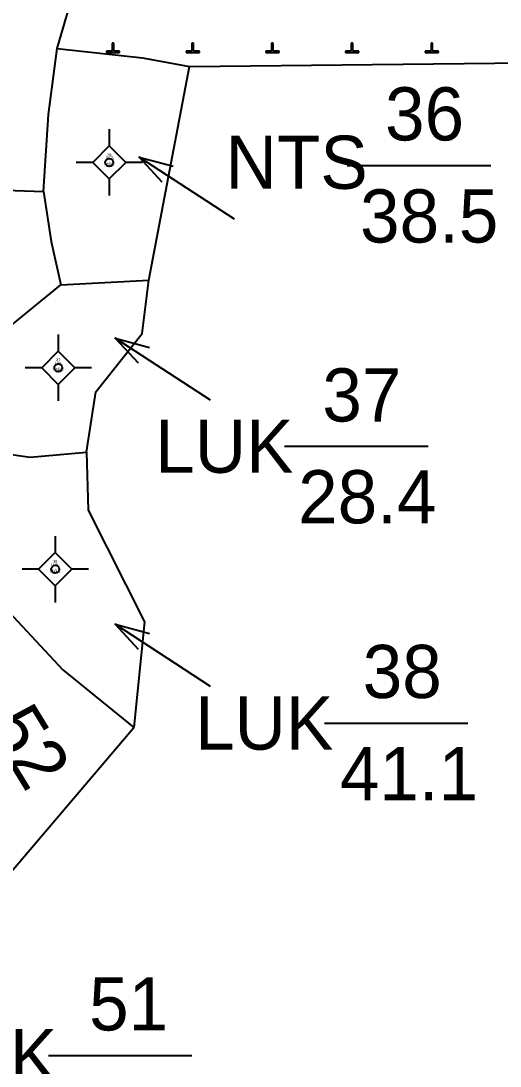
# Model space of a CAD drawing. Extents: x 550890 to 551618, y 1839259 to 1840146.
# Drawn here: x 551397.42 to 551415.46, y 1839830.76 to 1839870.06 of the extents above; entities that cross this region are included whole.
import ezdxf

# ---------------------------------------------------------------- set-up
doc = ezdxf.new("R2010")
doc.units = 0
for name, color, linetype in [('Level 10', 7, 'Continuous'), ('Level 11', 7, 'Continuous'), ('Level 13', 7, 'Continuous'), ('Level 14', 7, 'Continuous'), ('Level 15', 7, 'Continuous'), ('Level 19', 7, 'Continuous'), ('Level 2', 7, 'Continuous'), ('Level 31', 7, 'Continuous'), ('Level 4', 7, 'Continuous')]:
    doc.layers.add(name, color=color, linetype=linetype)

# ---------------------------------------------------------------- blocks, each defined once
blk = doc.blocks.new('A$C43B')
at = {"layer": 'Level 14'}
blk.add_line((3.93, 1.69), (2.68, 1.49), dxfattribs=at)
blk.add_lwpolyline([(0, 0), (3.93, 1.69), (2.93, 0.81)], dxfattribs=at)
blk = doc.blocks.new('A$C522')
at = {"layer": 'Level 14', "rotation": 27.754325478161473}
blk.add_blockref('A$C43B', (0, 0), dxfattribs=at)

msp = doc.modelspace()

# ---------------------------------------------------------------- linework, layer by layer
at = {"layer": 'Level 10'}
for p, q in [((551403.77, 1839868.35), (551536.48, 1839869.75)), ((551396.58, 1839858.24), (551398.93, 1839860.14)), ((551395.24, 1839835.93), (551401.67, 1839843.49))]:
    msp.add_line(p, q, dxfattribs=at)
for points in [[(551399.89, 1839853.85), (551400.25, 1839856.12), (551401.99, 1839858.31), (551402.24, 1839860.31)], [(551395.81, 1839853.94), (551397.77, 1839853.66), (551399.89, 1839853.85)], [(551399.89, 1839853.85), (551399.96, 1839851.67), (551402.07, 1839847.47), (551401.67, 1839843.49)], [(551394.99, 1839850.94), (551396.44, 1839848.4), (551399, 1839845.66), (551401.67, 1839843.49)]]:
    msp.add_lwpolyline(points, dxfattribs=at)
at = {"layer": 'Level 11'}
for p, q in [((551400.751, 1839865.995), (551400.751, 1839865.37)), ((551400.751, 1839865.37), (551400.126, 1839864.745)), ((551401.376, 1839864.745), (551400.751, 1839865.37)), ((551400.126, 1839864.745), (551399.501, 1839864.745)), ((551400.126, 1839864.745), (551400.751, 1839864.12)), ((551400.751, 1839864.12), (551401.376, 1839864.745)), ((551402.001, 1839864.745), (551401.376, 1839864.745)), ((551400.751, 1839864.12), (551400.751, 1839863.495)), ((551398.832, 1839858.273), (551398.832, 1839857.648)), ((551398.832, 1839857.648), (551398.207, 1839857.023)), ((551399.457, 1839857.023), (551398.832, 1839857.648)), ((551398.207, 1839857.023), (551397.582, 1839857.023)), ((551398.207, 1839857.023), (551398.832, 1839856.398)), ((551398.832, 1839856.398), (551399.457, 1839857.023)), ((551400.082, 1839857.023), (551399.457, 1839857.023)), ((551398.832, 1839856.398), (551398.832, 1839855.773)), ((551398.716, 1839850.694), (551398.716, 1839850.069)), ((551398.716, 1839850.069), (551398.091, 1839849.444)), ((551399.341, 1839849.444), (551398.716, 1839850.069)), ((551398.091, 1839849.444), (551397.466, 1839849.444)), ((551398.091, 1839849.444), (551398.716, 1839848.819)), ((551398.716, 1839848.819), (551399.341, 1839849.444)), ((551399.966, 1839849.444), (551399.341, 1839849.444)), ((551398.716, 1839848.819), (551398.716, 1839848.194))]:
    msp.add_line(p, q, dxfattribs=at)
for centre in [(551400.751, 1839864.745), (551398.832, 1839857.023), (551398.715, 1839849.444)]:
    msp.add_circle(centre, 0.15, dxfattribs=at)
at = {"layer": 'Level 13'}
for p, q in [((551400.7, 1839864.61), (551400.7, 1839864.61)), ((551409.71, 1839864.63), (551415.11, 1839864.63)), ((551398.61, 1839857.01), (551398.61, 1839857.01)), ((551407.35, 1839854.07), (551412.75, 1839854.07)), ((551398.83, 1839848.75), (551398.83, 1839848.75)), ((551408.85, 1839843.66), (551414.25, 1839843.66)), ((551398.46, 1839831.16), (551403.86, 1839831.16))]:
    msp.add_line(p, q, dxfattribs=at)
at = {"layer": 'Level 19'}
for p, q in [((551400.92, 1839869.23), (551400.86, 1839869.23)), ((551400.86, 1839869.23), (551400.86, 1839868.93)), ((551400.92, 1839868.93), (551400.92, 1839869.23)), ((551403.92, 1839869.23), (551403.86, 1839869.23)), ((551403.86, 1839869.23), (551403.86, 1839868.93)), ((551403.92, 1839868.93), (551403.92, 1839869.23)), ((551406.92, 1839869.23), (551406.86, 1839869.23)), ((551406.86, 1839869.23), (551406.86, 1839868.93)), ((551406.92, 1839868.93), (551406.92, 1839869.23)), ((551409.92, 1839869.23), (551409.86, 1839869.23)), ((551409.86, 1839869.23), (551409.86, 1839868.93)), ((551409.92, 1839868.93), (551409.92, 1839869.23)), ((551412.92, 1839869.23), (551412.86, 1839869.23)), ((551412.86, 1839869.23), (551412.86, 1839868.93)), ((551412.92, 1839868.93), (551412.92, 1839869.23)), ((551400.86, 1839868.93), (551400.64, 1839868.93)), ((551400.64, 1839868.93), (551400.64, 1839868.88)), ((551400.64, 1839868.88), (551401.14, 1839868.88)), ((551401.14, 1839868.93), (551400.92, 1839868.93)), ((551401.14, 1839868.88), (551401.14, 1839868.93)), ((551403.86, 1839868.93), (551403.64, 1839868.93)), ((551403.64, 1839868.93), (551403.64, 1839868.88)), ((551403.64, 1839868.88), (551404.14, 1839868.88)), ((551404.14, 1839868.93), (551403.92, 1839868.93)), ((551404.14, 1839868.88), (551404.14, 1839868.93)), ((551406.86, 1839868.93), (551406.64, 1839868.93)), ((551406.64, 1839868.93), (551406.64, 1839868.88)), ((551406.64, 1839868.88), (551407.14, 1839868.88)), ((551407.14, 1839868.93), (551406.92, 1839868.93)), ((551407.14, 1839868.88), (551407.14, 1839868.93)), ((551409.86, 1839868.93), (551409.64, 1839868.93)), ((551409.64, 1839868.93), (551409.64, 1839868.88)), ((551409.64, 1839868.88), (551410.14, 1839868.88)), ((551410.14, 1839868.93), (551409.92, 1839868.93)), ((551410.14, 1839868.88), (551410.14, 1839868.93)), ((551412.86, 1839868.93), (551412.64, 1839868.93)), ((551412.64, 1839868.93), (551412.64, 1839868.88)), ((551412.64, 1839868.88), (551413.14, 1839868.88)), ((551413.14, 1839868.93), (551412.92, 1839868.93)), ((551413.14, 1839868.88), (551413.14, 1839868.93))]:
    msp.add_line(p, q, dxfattribs=at)
at = {"layer": 'Level 31'}
for p, q in [((551402.24, 1839860.31), (551403.77, 1839868.35)), ((551398.93, 1839860.14), (551402.24, 1839860.31))]:
    msp.add_line(p, q, dxfattribs=at)
for points in [[(551398.79, 1839869.03), (551399.94, 1839872.98), (551403.55, 1839890.61), (551405.63, 1839890.47), (551407.76, 1839903.16)], [(551398.28, 1839863.65), (551398.46, 1839866.54), (551398.79, 1839869.03)], [(551398.79, 1839869.03), (551402, 1839868.68), (551403.77, 1839868.35)], [(551379.94, 1839866.42), (551386.32, 1839866.48), (551395.77, 1839863.74), (551398.28, 1839863.65)], [(551398.28, 1839863.65), (551398.56, 1839861.77), (551398.93, 1839860.14)]]:
    msp.add_lwpolyline(points, dxfattribs=at)

# ---------------------------------------------------------------- block references
at = {"layer": 'Level 13', "rotation": 95.93076280030849}
for p in [(551405.46, 1839862.61), (551404.56, 1839855.8), (551404.56, 1839845.04)]:
    msp.add_blockref('A$C522', p, dxfattribs=at)

# ---------------------------------------------------------------- texts
at = {"layer": 'Level 13'}
for s, p in [('36', (551411.13, 1839865.57)), ('37', (551408.77, 1839855)), ('38', (551410.29, 1839844.6)), ('51', (551399.99, 1839832.1))]:
    msp.add_text(s, height=2, dxfattribs=at).set_placement(p)
msp.add_text('52', height=2, rotation=301.5312, dxfattribs=at).set_placement((551396.11, 1839843.53))
at = {"layer": 'Level 15'}
for s, p in [('BCS', (551400.63, 1839864.87)), ('36', (551400.68, 1839864.99)), ('Khối 2', (551400.56, 1839864.63)), ('.', (551400.74, 1839864.75)), ('37', (551398.75, 1839857.27)), ('Khối 2', (551398.64, 1839856.91)), ('LUK', (551398.69, 1839857.15)), ('.', (551398.82, 1839857.03)), ('Khối 2', (551398.52, 1839849.33)), ('LUK', (551398.57, 1839849.57)), ('38', (551398.64, 1839849.69)), ('.', (551398.7, 1839849.45))]:
    msp.add_text(s, height=0.1, dxfattribs=at).set_placement(p)
at = {"layer": 'Level 2'}
for s, p in [('NTS', (551405.13, 1839863.75)), ('LUK', (551402.48, 1839853.07)), ('LUK', (551403.98, 1839842.66)), ('LUK', (551393.59, 1839830.16))]:
    msp.add_text(s, height=2, dxfattribs=at).set_placement(p)
at = {"layer": 'Level 4'}
for s, p in [('38.5', (551410.19, 1839861.73)), ('28.4', (551407.86, 1839851.17)), ('41.1', (551409.43, 1839840.76))]:
    msp.add_text(s, height=2, dxfattribs=at).set_placement(p)

doc.saveas('drawing.dxf')
